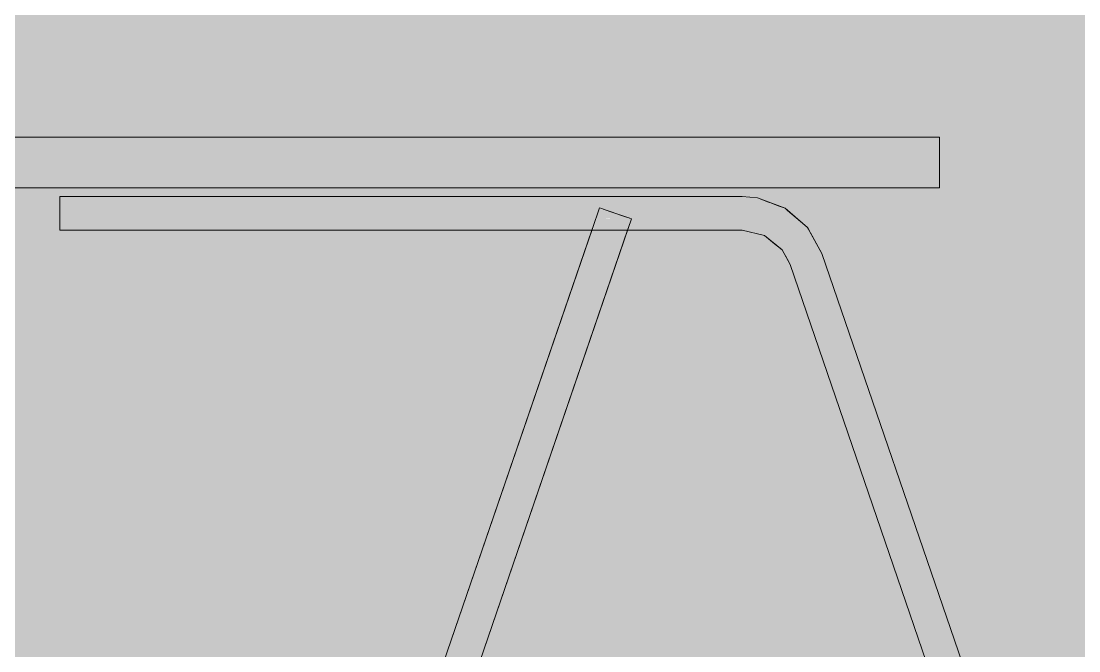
# Model space of a CAD drawing. Header units: millimetres. Extents: x 63432 to 177405, y -1987 to 27578.
# Drawn here: x 166679.3 to 167077, y 8881.3 to 9118.1 of the extents above; entities that cross this region are included whole.
import ezdxf

# ---------------------------------------------------------------- set-up
doc = ezdxf.new("R2010")
doc.units = ezdxf.units.MM
doc.layers.add('A-WALL-PATT', color=7, linetype='Continuous', lineweight=9)
for name, color, linetype, lineweight, true_color in [('I-FURN-16', 7, 'Continuous', 9, 0xd1b79e), ('I-FURN-20', 7, 'Continuous', 9, 0x3a3a3a), ('I-FURN-21', 7, 'Continuous', 9, 0x666666), ('I-FURN-30', 7, 'Continuous', 9, 0x4c4c4c), ('I-FURN-6', 7, 'Continuous', 9, 0xc0c0c0), ('I-FURN-61', 7, 'Continuous', 9, 0xcabbac), ('I-FURN-62', 7, 'Continuous', 9, 0x8b8b8b)]:
    doc.layers.add(name, color=color, linetype=linetype, lineweight=lineweight, true_color=true_color)
doc.layers.add('I-FURN-17', color=7, linetype='Continuous', lineweight=9, true_color=0x111111, transparency=0.7)
doc.layers.add('I-FURN-18', color=7, linetype='Continuous', lineweight=9, true_color=0xe2b180, transparency=0.7)

# ---------------------------------------------------------------- blocks, each defined once
blk = doc.blocks.new('Chair - Tablet Arm - Chair - Tablet Arm-V83-Развертка 3_12-6')
at = {"layer": 'I-FURN-17'}
for points in [[(-77461.72, 9039.44), (-77261.77, 9039.44), (-77258.89, 9047.84), (-77246.88, 9043.73), (-77248.35, 9039.44), (-77205.26, 9039.44), (-77205.26, 9052.14), (-77461.72, 9052.14), (-77461.72, 9040.06)], [(-77187.24, 9026.56), (-77175.23, 9030.68), (-77179.9, 9039.45), (-77186.81, 9046.22), (-77195.57, 9050.62), (-77205.26, 9052.14), (-77205.26, 9039.44), (-77194.06, 9035.71), (-77187.39, 9026.77)], [(-77253.58, 9039.44), (-77248.35, 9039.44), (-77248.17, 9039.96), (-77249.14, 9040.06), (-77249.14, 9041.52), (-77250.15, 9041.52), (-77249.41, 9043.73), (-77251.55, 9043.93), (-77251.55, 9044.37), (-77251.83, 9044.5), (-77251.55, 9045.33), (-77254.22, 9046.24), (-77255.09, 9043.73), (-77256.63, 9043.73), (-77256.63, 9041.83), (-77258.44, 9041.83), (-77258.57, 9041.46), (-77260.42, 9041.45), (-77260.95, 9039.93), (-77261.6, 9039.93), (-77261.77, 9039.44), (-77254.06, 9039.44)]]:
    blk.add_hatch(color=256, dxfattribs=at).paths.add_polyline_path(points)
h = blk.add_hatch(color=256, dxfattribs=at)
h.paths.add_polyline_path([(-77248.35, 9039.44), (-77248.35, 9039.44), (-77246.88, 9043.73), (-77251.55, 9045.33), (-77251.87, 9044.37), (-77251.55, 9044.37), (-77251.55, 9043.73), (-77249.41, 9043.73), (-77250.15, 9041.52), (-77249.14, 9041.52), (-77249.14, 9040.06), (-77248.17, 9039.96)])
h.paths.add_polyline_path([(-77261.6, 9039.93), (-77260.89, 9040.06), (-77260.42, 9041.45), (-77258.57, 9041.46), (-77258.29, 9041.83), (-77256.63, 9041.83), (-77256.63, 9043.73), (-77255.02, 9043.93), (-77254.22, 9046.24), (-77258.96, 9047.64), (-77261.56, 9040.06)])
h = blk.add_hatch(color=256, dxfattribs=at)
h.paths.add_polyline_path([(-77463.87, 8450), (-77461.86, 8450), (-77328.43, 8839.5), (-77330.32, 8839.5), (-77463.6, 8450.79)])
h.paths.add_polyline_path([(-77323.25, 8834.68), (-77318.46, 8835.09), (-77318.02, 8837.44), (-77318.31, 8839.5), (-77327.23, 8839.5), (-77327.05, 8838.36), (-77325.95, 8837.04), (-77323.27, 8834.7)])
h.paths.add_polyline_path([(-77325.3, 8852.2), (-77312.54, 8852.2), (-77248.35, 9039.44), (-77261.77, 9039.44), (-77325.97, 8852.2), (-77325.52, 8852.2)])
h = blk.add_hatch(color=256, dxfattribs=at)
h.paths.add_polyline_path([(-76976.84, 8450), (-76976.13, 8450), (-77105.42, 8826.8), (-77107.36, 8826.8), (-77105.42, 8820.86), (-77102.3, 8812.13), (-76978.14, 8450)])
h.paths.add_polyline_path([(-77115.98, 8832.45), (-77112.16, 8836.17), (-77112.04, 8837.11), (-77112.19, 8838.41), (-77113.12, 8839.5), (-77120.4, 8839.5), (-77121.07, 8837.61), (-77121.21, 8835.21), (-77120.58, 8832.79), (-77119.64, 8832.66), (-77116.77, 8832.49)])
h.paths.add_polyline_path([(-77121.82, 8852.2), (-77114.03, 8852.2), (-77175.23, 9030.68), (-77187.24, 9026.56), (-77127.2, 8852.2), (-77122.05, 8852.2)])
at = {"layer": 'I-FURN-18'}
for points in [[(-77211.95, 9055.4), (-77156.5, 9055.4), (-77156.5, 9074.45), (-77663.38, 9074.45), (-77663.38, 9055.4), (-77246.56, 9055.4)], [(-77156.5, 9055.4), (-77131.1, 9055.4), (-77131.1, 9074.45), (-77156.5, 9074.45), (-77156.5, 9070.66)]]:
    blk.add_hatch(color=256, dxfattribs=at).paths.add_polyline_path(points)
at = {"layer": 'I-FURN-16'}
for p, q in [((-77433.55, 9074.45), (-77484.35, 9074.45)), ((-77427.33, 9074.45), (-77433.55, 9074.45)), ((-77381.2, 9074.45), (-77427.33, 9074.45)), ((-77306.55, 9074.45), (-77381.2, 9074.45)), ((-77181.9, 9074.45), (-77306.55, 9074.45)), ((-77131.1, 9074.45), (-77181.9, 9074.45)), ((-77484.35, 9055.4), (-77442.11, 9055.4)), ((-77442.11, 9055.4), (-77433.55, 9055.4)), ((-77433.55, 9055.4), (-77409.29, 9055.4)), ((-77409.29, 9055.4), (-77306.55, 9055.4)), ((-77306.55, 9055.4), (-77181.9, 9055.4)), ((-77181.9, 9055.4), (-77139.66, 9055.4)), ((-77139.66, 9055.4), (-77131.1, 9055.4))]:
    blk.add_line(p, q, dxfattribs=at)
at = {"layer": 'I-FURN-20'}
for p, q in [((-77251.55, 9045.33), (-77258.89, 9047.84)), ((-77247.52, 9043.95), (-77251.55, 9045.33)), ((-77246.88, 9043.73), (-77247.47, 9043.93))]:
    blk.add_line(p, q, dxfattribs=at)
at = {"layer": 'I-FURN-21'}
for p, q in [((-77461.72, 9052.14), (-77461.72, 9039.44)), ((-77254.22, 9046.24), (-77251.55, 9045.33)), ((-77261.6, 9039.93), (-77261.77, 9039.44)), ((-77261.77, 9039.44), (-77261.12, 9039.44)), ((-77249, 9039.44), (-77248.35, 9039.44)), ((-77248.35, 9039.44), (-77248.17, 9039.96))]:
    blk.add_line(p, q, dxfattribs=at)
at = {"layer": 'I-FURN-30'}
for p, q in [((-77258.89, 9047.84), (-77261.56, 9040.06)), ((-77258.89, 9047.84), (-77254.22, 9046.24)), ((-77251.55, 9045.33), (-77247.52, 9043.95)), ((-77248.13, 9040.06), (-77246.88, 9043.73)), ((-77247.47, 9043.93), (-77246.88, 9043.73)), ((-77261.11, 9039.44), (-77259.27, 9039.44)), ((-77259.25, 9039.44), (-77256.58, 9039.44)), ((-77256.48, 9039.44), (-77253.58, 9039.44)), ((-77253.52, 9039.44), (-77250.89, 9039.44)), ((-77250.86, 9039.44), (-77249.04, 9039.44))]:
    blk.add_line(p, q, dxfattribs=at)
at = {"layer": 'I-FURN-6'}
blk.add_line((-77195.37, 9036.27), (-77193.08, 9034.4), dxfattribs=at)
at = {"layer": 'I-FURN-6', "flags": 128}
for points in [[(-77197.81, 9050.97), (-77199.53, 9051.61), (-77205.26, 9052.14)], [(-77188.14, 9046.89), (-77189.08, 9047.71), (-77191.75, 9048.7)], [(-77180.33, 9039.87), (-77180.64, 9040.43), (-77183.3, 9042.73)]]:
    blk.add_lwpolyline(points, dxfattribs=at)
at = {"layer": 'I-FURN-61'}
for p, q in [((-77663.38, 9074.45), (-77156.5, 9074.45)), ((-77156.5, 9074.45), (-77131.1, 9074.45)), ((-77131.1, 9055.4), (-77131.1, 9074.45)), ((-77156.5, 9055.4), (-77663.38, 9055.4)), ((-77131.1, 9055.4), (-77156.5, 9055.4))]:
    blk.add_line(p, q, dxfattribs=at)
at = {"layer": 'I-FURN-62'}
for p, q in [((-77205.26, 9052.14), (-77461.72, 9052.14)), ((-77461.72, 9049.74), (-77461.72, 9052.14)), ((-77195.05, 9049.94), (-77197.81, 9050.97)), ((-77461.72, 9039.44), (-77461.72, 9049.74)), ((-77191.75, 9048.7), (-77194.82, 9049.85)), ((-77183.3, 9042.73), (-77188.14, 9046.89)), ((-77461.72, 9039.44), (-77261.77, 9039.44)), ((-77261.77, 9039.44), (-77325.97, 8852.2)), ((-77312.54, 8852.2), (-77248.35, 9039.44)), ((-77248.35, 9039.44), (-77205.26, 9039.44)), ((-77175.23, 9030.68), (-77180.33, 9039.87)), ((-77193.08, 9034.4), (-77190.2, 9032.06)), ((-77190.07, 9031.8), (-77188.37, 9028.66)), ((-77114.03, 8852.2), (-77175.23, 9030.68)), ((-77188.25, 9028.43), (-77187.24, 9026.56)), ((-77187.24, 9026.56), (-77127.46, 8852.2))]:
    blk.add_line(p, q, dxfattribs=at)
at = {"layer": 'I-FURN-62', "flags": 128}
blk.add_lwpolyline([(-77205.26, 9039.44), (-77196.88, 9037.49), (-77195.37, 9036.27)], dxfattribs=at)
blk = doc.blocks.new('Chair - Tablet Arm - Chair - Tablet Arm-V90-Развертка 3_12-6')
at = {"layer": 'I-FURN-21'}
for p, q in [((-77254.22, 9046.24), (-77258.89, 9047.84)), ((-77249.14, 9044.5), (-77254.22, 9046.24)), ((-77247.52, 9043.95), (-77249.14, 9044.5)), ((-77246.88, 9043.73), (-77247.47, 9043.93))]:
    blk.add_line(p, q, dxfattribs=at)
at = {"layer": 'I-FURN-6'}
for p, q in [((-77663.38, 9074.45), (-77156.5, 9074.45)), ((-77156.5, 9074.45), (-77131.1, 9074.45)), ((-77131.1, 9055.4), (-77131.1, 9074.45)), ((-77156.5, 9055.4), (-77663.38, 9055.4)), ((-77131.1, 9055.4), (-77156.5, 9055.4)), ((-77205.26, 9052.14), (-77461.72, 9052.14)), ((-77461.72, 9039.44), (-77461.72, 9052.14)), ((-77254.22, 9046.24), (-77251.55, 9045.33)), ((-77261.56, 9040.06), (-77468.26, 8437.19)), ((-77461.72, 9039.44), (-77261.11, 9039.44)), ((-77318.65, 8834.37), (-77248.13, 9040.06)), ((-77249.04, 9039.44), (-77205.26, 9039.44)), ((-76971.69, 8437.05), (-77175.23, 9030.68)), ((-77187.24, 9026.56), (-77120.58, 8832.14))]:
    blk.add_line(p, q, dxfattribs=at)
at = {"layer": 'I-FURN-6', "flags": 128}
for points in [[(-77175.23, 9030.68), (-77180.64, 9040.43), (-77189.08, 9047.71), (-77199.53, 9051.61), (-77205.26, 9052.14)], [(-77205.26, 9039.44), (-77196.88, 9037.49), (-77190.2, 9032.06), (-77187.24, 9026.56)]]:
    blk.add_lwpolyline(points, dxfattribs=at)
at = {"layer": 'I-FURN-61'}
for p, q in [((-77433.55, 9074.45), (-77484.35, 9074.45)), ((-77306.55, 9074.45), (-77433.55, 9074.45)), ((-77181.9, 9074.45), (-77306.55, 9074.45)), ((-77131.1, 9074.45), (-77181.9, 9074.45)), ((-77484.35, 9055.4), (-77433.55, 9055.4)), ((-77433.55, 9055.4), (-77306.55, 9055.4)), ((-77306.55, 9055.4), (-77181.9, 9055.4)), ((-77181.9, 9055.4), (-77131.1, 9055.4))]:
    blk.add_line(p, q, dxfattribs=at)
at = {"layer": 'I-FURN-62'}
for p, q in [((-77461.72, 9052.14), (-77461.72, 9039.44)), ((-77258.89, 9047.84), (-77261.56, 9040.06)), ((-77258.89, 9047.84), (-77254.22, 9046.24)), ((-77251.55, 9045.33), (-77247.52, 9043.95)), ((-77248.13, 9040.06), (-77246.88, 9043.73)), ((-77247.47, 9043.93), (-77246.88, 9043.73)), ((-77261.11, 9039.44), (-77259.27, 9039.44)), ((-77259.25, 9039.44), (-77256.58, 9039.44)), ((-77256.48, 9039.44), (-77253.58, 9039.44)), ((-77253.52, 9039.44), (-77250.89, 9039.44)), ((-77250.86, 9039.44), (-77249.04, 9039.44))]:
    blk.add_line(p, q, dxfattribs=at)

msp = doc.modelspace()

# ---------------------------------------------------------------- hatches: boundary and pattern name
at = {"layer": 'A-WALL-PATT'}
h = msp.add_hatch(color=256, dxfattribs=at)
h.paths.add_polyline_path([(164234.62, 8450), (164691.75, 8450), (164825.3, 8839.5), (164732.42, 8839.5), (164732.42, 8852.2), (164829.65, 8852.2), (164893.84, 9039.44), (164693.89, 9039.44), (164693.89, 9052.14), (164950.36, 9052.14), (164960.05, 9050.62), (164969.06, 9045.98), (164975.82, 9039.36), (164980.94, 9029.08), (165041.59, 8852.2), (165075.32, 8852.2), (165075.32, 8840.4), (165077.83, 8840.7), (165088.49, 8844.86), (165096.15, 8849.9), (165103.52, 8857.9), (165108.39, 8866.34), (165111.35, 8876.23), (165126.46, 8961.89), (165120.2, 8962.99), (165158.25, 9178.77), (165164.45, 9177.38), (165151.27, 9102.62), (165163.78, 9100.42), (165123.24, 8871.96), (165120.05, 8861.31), (165113.42, 8849.82), (165103.51, 8839.64), (165093.23, 8832.88), (165080.76, 8828.34), (165067.58, 8826.8), (165050.29, 8826.8), (165179.65, 8450), (165691.75, 8450), (165825.3, 8839.5), (165732.42, 8839.5), (165732.42, 8852.2), (165829.65, 8852.2), (165893.84, 9039.44), (165693.89, 9039.44), (165693.89, 9052.14), (165950.36, 9052.14), (165960.05, 9050.62), (165969.06, 9045.98), (165975.82, 9039.36), (165980.94, 9029.08), (166041.59, 8852.2), (166075.32, 8852.2), (166075.32, 8840.4), (166078.39, 8840.9), (166088.49, 8844.86), (166096.15, 8849.9), (166103.52, 8857.9), (166108.39, 8866.34), (166111.35, 8876.23), (166126.46, 8961.89), (166120.2, 8962.99), (166158.25, 9178.77), (166164.45, 9177.38), (166151.27, 9102.62), (166163.78, 9100.42), (166123.24, 8871.96), (166120.05, 8861.31), (166113, 8849.38), (166103.51, 8839.64), (166093.23, 8832.88), (166080.76, 8828.34), (166067.58, 8826.8), (166050.29, 8826.8), (166179.65, 8450), (166691.75, 8450), (166825.3, 8839.5), (166732.42, 8839.5), (166732.42, 8852.2), (166829.65, 8852.2), (166893.84, 9039.44), (166693.89, 9039.44), (166693.89, 9052.14), (166950.36, 9052.14), (166960.05, 9050.62), (166969.06, 9045.98), (166975.82, 9039.36), (166980.66, 9029.91), (167041.59, 8852.2), (167075.32, 8852.2), (167075.32, 8840.4), (167077.83, 8840.7), (167088.49, 8844.86), (167096.15, 8849.9), (167103.52, 8857.9), (167108.39, 8866.34), (167111.35, 8876.23), (167126.46, 8961.89), (167120.2, 8962.99), (167158.25, 9178.77), (167164.45, 9177.38), (167151.33, 9102.61), (167163.78, 9100.42), (167123.24, 8871.96), (167120.05, 8861.31), (167113.42, 8849.82), (167103.51, 8839.64), (167093.23, 8832.88), (167080.76, 8828.34), (167067.58, 8826.8), (167050.29, 8826.8), (167179.65, 8450), (167691.75, 8450), (167825.3, 8839.5), (167732.42, 8839.5), (167732.42, 8852.2), (167829.65, 8852.2), (167893.84, 9039.44), (167693.89, 9039.44), (167693.89, 9052.14), (167950.36, 9052.14), (167960.05, 9050.62), (167969.06, 9045.98), (167975.82, 9039.36), (167980.94, 9029.08), (168041.59, 8852.2), (168075.32, 8852.2), (168075.32, 8840.4), (168077.83, 8840.7), (168088.49, 8844.86), (168096.15, 8849.9), (168103.52, 8857.9), (168108.39, 8866.34), (168111.35, 8876.23), (168126.46, 8961.89), (168120.2, 8962.99), (168158.25, 9178.77), (168164.45, 9177.38), (168151.27, 9102.62), (168163.78, 9100.42), (168123.24, 8871.96), (168120.05, 8861.31), (168113.42, 8849.82), (168103.51, 8839.64), (168093.23, 8832.88), (168080.76, 8828.34), (168067.58, 8826.8), (168050.29, 8826.8), (168179.65, 8450), (168423.04, 8450), (168423.04, 9500), (168448.04, 9500), (168448.04, 8450), (169137.31, 8450), (169137.31, 9483.61), (169149.31, 9483.61), (169149.31, 8450), (169762.9, 8450), (169762.9, 9483.61), (169774.9, 9483.61), (169774.9, 8450), (170635.62, 8450), (170635.62, 13150), (164234.62, 13150), (164234.62, 8479.45)])
h.paths.add_polyline_path([(164707.19, 8450), (165164.05, 8450), (165034.71, 8826.8), (164836.27, 8826.54), (164831.65, 8813.23), (164830.86, 8810.7), (164717.28, 8479.45)])
h.paths.add_polyline_path([(166164.05, 8450), (166034.71, 8826.8), (165836.27, 8826.54), (165831.65, 8813.23), (165830.86, 8810.7), (165707.19, 8450), (166147.61, 8450)])
h.paths.add_polyline_path([(166805.22, 8450), (167164.05, 8450), (167034.71, 8826.8), (166836.27, 8826.54), (166831.65, 8813.23), (166830.86, 8810.7), (166707.19, 8450), (166736, 8450)])
h.paths.add_polyline_path([(167843.55, 8450), (168164.05, 8450), (168034.71, 8826.8), (167836.27, 8826.54), (167831.65, 8813.23), (167830.86, 8810.7), (167707.19, 8450), (167774.32, 8450)])
h.paths.add_polyline_path([(165905.34, 8852.2), (166028.16, 8852.2), (165968.23, 9026.77), (165961.43, 9035.89), (165950.36, 9039.44), (165907.27, 9039.44), (165843.08, 8852.2), (165870.73, 8852.2)])
h.paths.add_polyline_path([(167843.08, 8852.2), (168028.16, 8852.2), (167968.23, 9026.77), (167961.43, 9035.89), (167950.36, 9039.44), (167907.27, 9039.44), (167843.55, 8853.57)])
h.paths.add_polyline_path([(164936.23, 8852.2), (165028.16, 8852.2), (164968.23, 9026.77), (164961.43, 9035.89), (164950.36, 9039.44), (164907.27, 9039.44), (164843.08, 8852.2), (164901.62, 8852.2)])
h.paths.add_polyline_path([(166863.35, 8852.2), (167028.16, 8852.2), (166968.23, 9026.77), (166961.43, 9035.89), (166950.36, 9039.44), (166907.27, 9039.44), (166843.08, 8852.2), (166858.27, 8852.2)])
h.paths.add_polyline_path([(166874.44, 9055.4), (166441.44, 9055.4), (166441.44, 9074.45), (167024.52, 9074.45), (167024.52, 9055.4), (166874.69, 9055.4)])
h.paths.add_polyline_path([(164975.72, 9055.4), (164441.44, 9055.4), (164441.44, 9074.45), (165024.52, 9074.45), (165024.52, 9055.4), (164975.82, 9055.4)])
h.paths.add_polyline_path([(168023.21, 9055.4), (167441.44, 9055.4), (167441.44, 9074.45), (168024.52, 9074.45), (168024.52, 9055.4)])
h.paths.add_polyline_path([(165766.89, 9055.4), (165441.44, 9055.4), (165441.44, 9074.45), (166024.52, 9074.45), (166024.52, 9055.4), (165836.12, 9055.4)])
h.paths.add_polyline_path([(170154.02, 9259), (170154.02, 9341), (170236.02, 9341), (170236.02, 9259), (170155.02, 9259)])
h.paths.add_polyline_path([(170277.78, 9259), (170277.78, 9341), (170359.78, 9341), (170359.78, 9259), (170278.78, 9259)])
h.paths.add_polyline_path([(170481.43, 9259), (170399.43, 9259), (170399.43, 9341), (170481.43, 9341), (170481.43, 9260)])
h.paths.add_polyline_path([(170155.02, 9260), (170235.02, 9260), (170235.02, 9340), (170155.02, 9340), (170155.02, 9262)])
h.paths.add_polyline_path([(170278.78, 9260), (170358.78, 9260), (170358.78, 9340), (170278.78, 9340), (170278.78, 9262)])
h.paths.add_polyline_path([(170480.43, 9260), (170480.43, 9340), (170400.43, 9340), (170400.43, 9260), (170478.43, 9260)])
h.paths.add_polyline_path([(170335.53, 9262), (170280.78, 9262), (170280.78, 9338), (170356.78, 9338), (170356.78, 9262), (170345.78, 9262)])
h.paths.add_polyline_path([(170197.09, 9262), (170157.02, 9262), (170157.02, 9338), (170233.02, 9338), (170233.02, 9262), (170222.02, 9262)])
h.paths.add_polyline_path([(170402.43, 9262), (170402.43, 9338), (170478.43, 9338), (170478.43, 9262), (170412.43, 9262)])
h.paths.add_polyline_path([(170412.43, 9272), (170468.43, 9272), (170468.43, 9328), (170412.43, 9328), (170412.43, 9273)])
h.paths.add_polyline_path([(170345.78, 9272), (170346.78, 9272), (170346.78, 9328), (170290.78, 9328), (170290.78, 9272), (170335.53, 9272)])
h.paths.add_polyline_path([(170168.02, 9272), (170223.02, 9272), (170223.02, 9328), (170167.02, 9328), (170167.02, 9272)])
h.paths.add_polyline_path([(170345.78, 9273), (170291.78, 9273), (170291.78, 9327), (170345.78, 9327), (170345.78, 9324.03)])
h.paths.add_polyline_path([(170467.43, 9273), (170413.43, 9273), (170413.43, 9327), (170467.43, 9327), (170467.43, 9324.03)])
h.paths.add_polyline_path([(170197.09, 9273), (170168.02, 9273), (170168.02, 9327), (170222.02, 9327), (170222.02, 9273)])
h.paths.add_polyline_path([(169762.9, 9492), (169672.9, 9492), (169672.9, 9543.61), (169684.9, 9543.61), (169684.9, 9504), (169762.9, 9504), (169762.9, 9543.61), (169774.9, 9543.61), (169774.9, 9504), (169852.9, 9504), (169852.9, 9543.61), (169864.9, 9543.61), (169864.9, 9492), (169774.9, 9492)])
h.paths.add_polyline_path([(169047.31, 9492), (169047.31, 9543.61), (169059.31, 9543.61), (169059.31, 9504), (169137.31, 9504), (169137.31, 9543.61), (169149.31, 9543.61), (169149.31, 9504), (169227.31, 9504), (169227.31, 9543.61), (169239.31, 9543.61), (169239.31, 9492), (169137.31, 9492)])

# ---------------------------------------------------------------- block references
at = {"layer": 'I-FURN-6'}
msp.add_blockref('Chair - Tablet Arm - Chair - Tablet Arm-V90-Развертка 3_12-6', (244155.62, 0), dxfattribs=at)
at = {"layer": 'I-FURN-61'}
msp.add_blockref('Chair - Tablet Arm - Chair - Tablet Arm-V83-Развертка 3_12-6', (244155.62, 0), dxfattribs=at)

doc.saveas('drawing.dxf')
